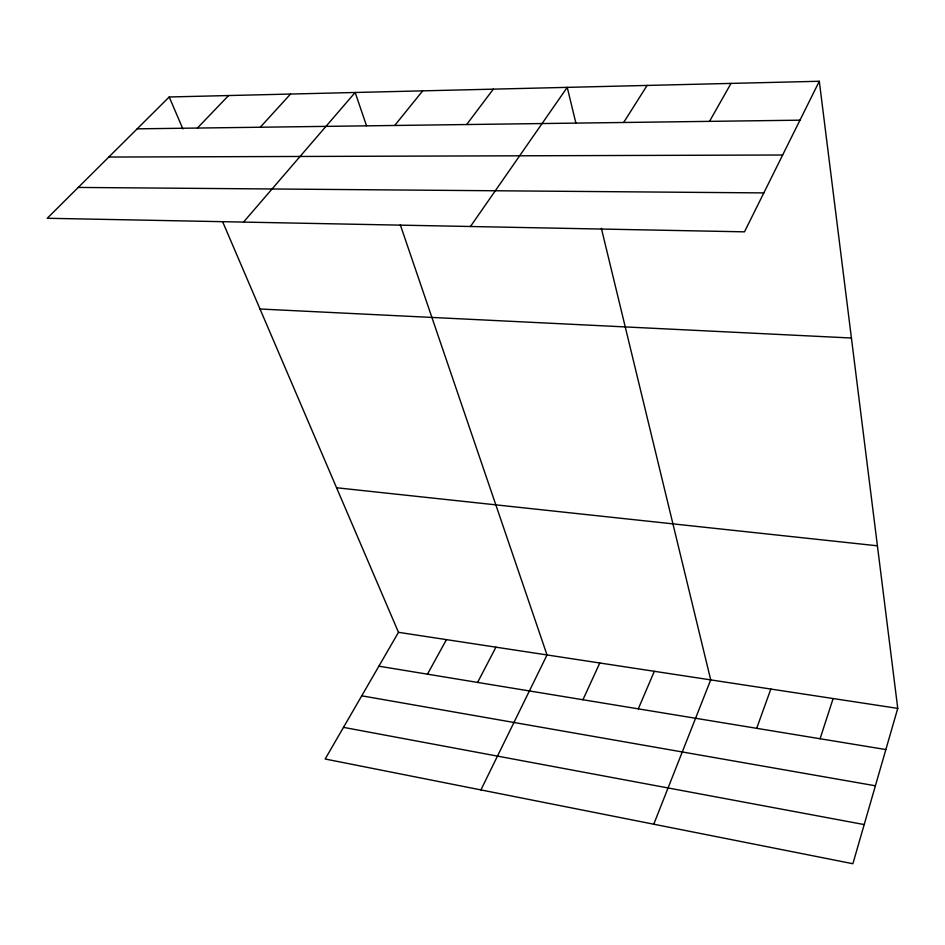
<?xml version="1.0" encoding="UTF-8"?>
<svg xmlns="http://www.w3.org/2000/svg" width="945" height="945" viewBox="0 0 945 945"><rect width="100%" height="100%" fill="white"/><g stroke="black" fill="none" stroke-linecap="round" stroke-linejoin="round"><path stroke-width="1.42" d="M819.303 81.27L744.483 231.832L47.25 218.271L169.202 96.981L819.303 81.27L897.75 708.384L852.886 863.73L325.174 759.012L398.483 632.323L222.772 222.051M820.083 738.742L833.136 698.544M756.685 728.323L770.836 689.047M653.763 824.217L710.711 679.892L601.363 228.312M638.288 708.856L654.33 671.304M582.935 699.749L599.791 663M480.91 789.914L547.025 654.956L400.302 224.792M477.603 682.432L495.936 647.171M427.459 674.187L446.453 639.635M709.518 121.362L731.028 83.408M623.665 122.484L647.112 85.428M470.456 226.505L567.236 87.365L575.836 122.862M466.653 124.539L493.314 89.149M394.703 125.484L422.698 90.85M243.538 222.087L355.166 92.48L366.518 125.768M260.277 127.232L290.528 94.051M197.399 128.059L228.595 95.539M137.167 128.839L799.966 120.18M108.805 157.047L782.661 155.004M78.27 187.429L763.832 192.91M260.017 309.003L851.421 338.015M336.574 487.762L877.409 545.808M398.483 632.323L897.75 708.384M378.886 666.19L885.855 749.562M361.746 695.815L875.401 785.791M343.496 727.366L864.191 824.572M169.202 96.981L182.881 128.922"/></g></svg>
